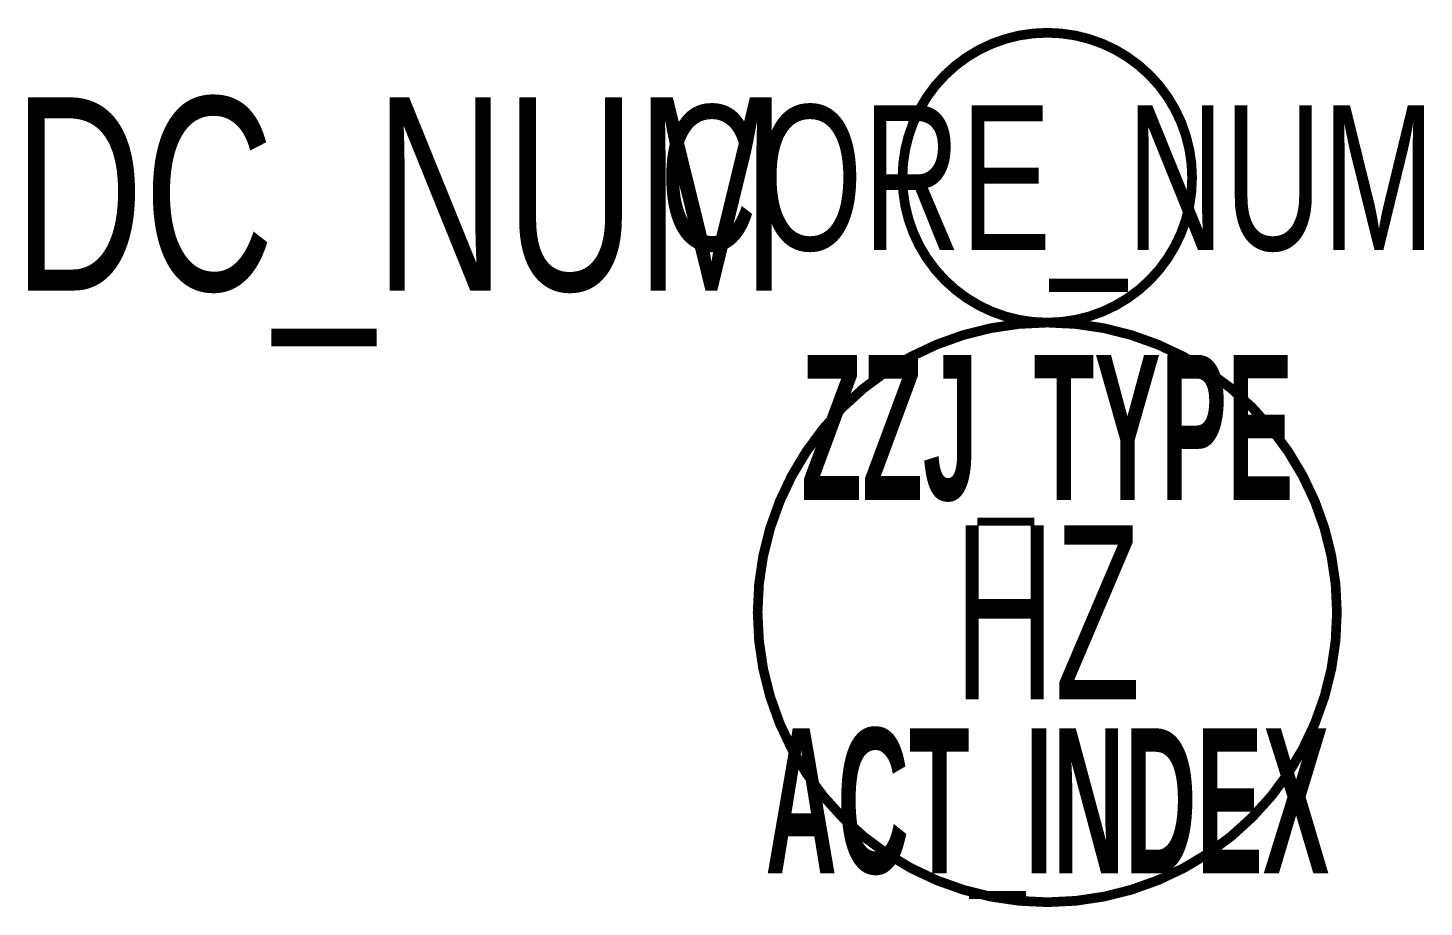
# Model space of a CAD drawing. Extents: x -10.6 to 3.9, y -3 to 6.
import ezdxf
from ezdxf.enums import TextEntityAlignment as Align

# ---------------------------------------------------------------- set-up
doc = ezdxf.new("R2010")
doc.units = 0
doc.layers.get('0').update_dxf_attribs({"linetype": 'CONTINUOUS'})
doc.styles.add('ATT_SHOW', font='swisscbo.ttf')

msp = doc.modelspace()

# ---------------------------------------------------------------- linework, layer by layer
at = {"const_width": 0.1}
for points in [[(-1.5, 4.5, 1), (1.5, 4.5, 1), (-1.5, 4.5, 1)], [(-3, 0, 1), (3, 0, 1), (-3, 0, 1)]]:
    msp.add_lwpolyline(points, format="xyb", dxfattribs=at)
msp.add_lwpolyline([(-1.5, 4.5, 1), (1.5, 4.5)], format="xyb")

# ---------------------------------------------------------------- texts
at = {"color": 7, "width": 0.7}
msp.add_attdef('DC_NUM', text='20', height=2, dxfattribs=at).set_placement((-2.702, 3.332), align=Align.RIGHT)
msp.add_attdef('CORE_NUM', text='4', height=1.5, dxfattribs=at).set_placement((0, 4.5), align=Align.MIDDLE_CENTER)
at = {"color": 3, "style": 'ATT_SHOW', "width": 0.6}
for tag, text, p in [('ZZJ_TYPE', 'ZD6', (0, 1.915)), ('ACT_INDEX', '1/1', (0, -1.95))]:
    msp.add_attdef(tag, text=text, height=1.5, dxfattribs=at).set_placement(p, align=Align.MIDDLE_CENTER)
at = {"color": 7, "width": 0.6}
msp.add_attdef('HZ', text='HZ24', height=1.8, dxfattribs=at).set_placement((0, 0), align=Align.MIDDLE)

doc.saveas('drawing.dxf')
